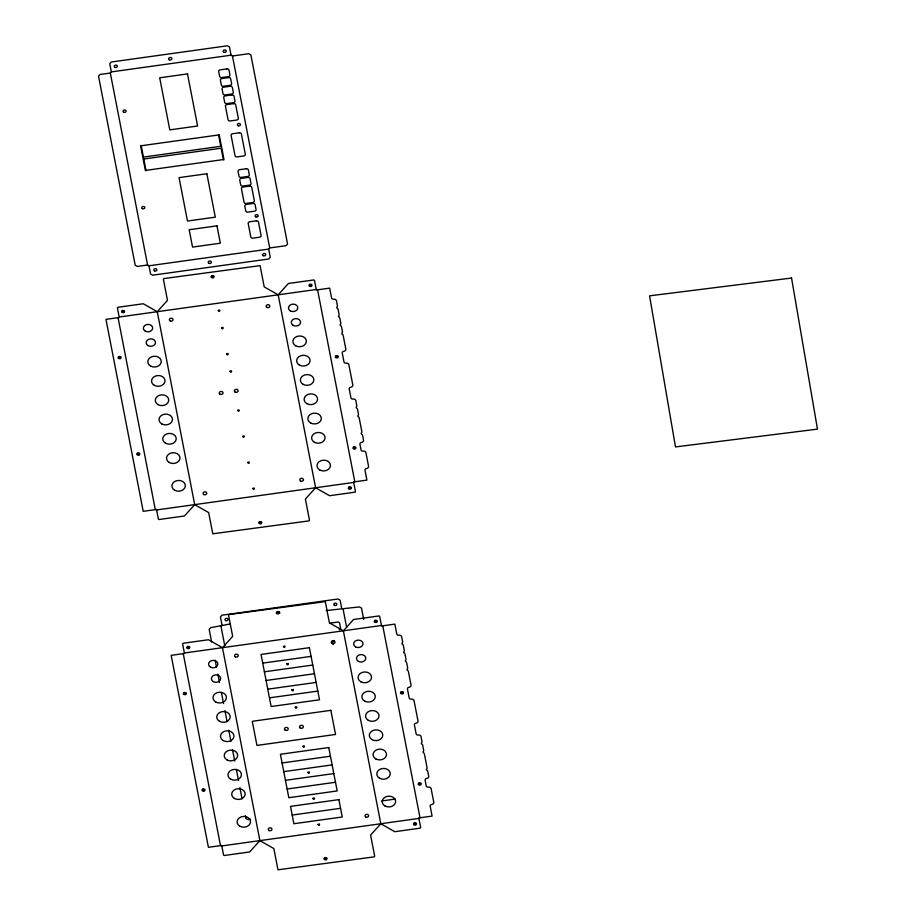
<?xml version="1.0" encoding="UTF-8"?>
<svg xmlns="http://www.w3.org/2000/svg" width="916" height="916" viewBox="0 0 916 916"><rect width="100%" height="100%" fill="white"/><g stroke="black" fill="none" stroke-linecap="round" stroke-linejoin="round"><path stroke-width="1.37" d="M110.332 73.04L111.351 71.906L231.061 55.189L232.458 55.99L248.774 53.712L250.869 54.903L287.555 243.977L286.032 245.671L269.705 247.95L268.686 249.083L148.976 265.8L147.579 264.999L137.308 266.442L135.213 265.239L98.527 76.177L100.05 74.471L110.332 73.04L147.579 264.999M315.608 487.759L305.394 499.094L309.505 520.311L309.001 520.883L212.775 533.81L208.665 512.594L194.696 504.636L157.266 311.703L167.479 300.368L163.369 279.151L163.872 278.579L260.098 265.64L264.209 286.868L278.178 294.826L315.608 487.759L329.577 495.716L354.973 492.167L355.477 491.606L353.61 481.953L366.904 480.099L364.992 470.206A1.832 1.466 -2.5 0 1 366.526 468.511A2.45 1.958 -2.5 0 0 368.564 466.244L365.942 452.733A2.45 1.958 -2.5 0 0 363.148 451.141A1.832 1.466 -2.5 0 1 361.053 449.951L359.931 444.168A1.832 1.466 -2.5 0 1 361.465 442.462A2.45 1.958 -2.5 0 0 363.515 440.195L362.576 435.375A2.45 1.958 -2.5 0 0 361.328 433.978L361.179 433.176A2.45 1.958 -2.5 0 0 361.831 431.516L359.209 418.017A2.45 1.958 -2.5 0 0 357.961 416.608L357.812 415.818A2.45 1.958 -2.5 0 0 358.454 414.158L357.526 409.326A2.45 1.958 -2.5 0 0 356.278 407.929L356.129 407.128A2.45 1.958 -2.5 0 0 356.771 405.467L355.832 400.647A2.45 1.958 -2.5 0 0 353.049 399.055A1.832 1.466 -2.5 0 1 350.954 397.865L349.214 388.934A1.832 1.466 -2.5 0 1 350.748 387.239A2.45 1.958 -2.5 0 0 352.797 384.972L348.87 364.717A2.45 1.958 -2.5 0 0 346.076 363.125A1.832 1.466 -2.5 0 1 343.981 361.923L342.252 353.004A1.832 1.466 -2.5 0 1 343.775 351.309A2.45 1.958 -2.5 0 0 345.824 349.042L343.202 335.531A2.45 1.958 -2.5 0 0 341.954 334.134L341.805 333.332A2.45 1.958 -2.5 0 0 342.458 331.672L341.519 326.852A2.45 1.958 -2.5 0 0 340.271 325.455L340.122 324.653A2.45 1.958 -2.5 0 0 340.775 322.993L339.836 318.173A2.45 1.958 -2.5 0 0 338.588 316.776L338.439 315.974A2.45 1.958 -2.5 0 0 339.08 314.314L338.153 309.494A2.45 1.958 -2.5 0 0 336.905 308.085L336.756 307.295A2.45 1.958 -2.5 0 0 337.397 305.635L336.47 300.803A2.45 1.958 -2.5 0 0 333.676 299.211A1.832 1.466 -2.5 0 1 331.581 298.021L329.657 288.128L316.364 289.994L314.486 280.342L313.787 279.941L288.391 283.491L278.178 294.826M194.696 504.636L184.482 515.971L159.086 519.509L158.388 519.12L156.522 509.468L143.217 511.323L105.97 319.363L119.275 317.509L117.397 307.856L117.912 307.295L143.297 303.746L157.266 311.703M211.619 641.967L209.169 629.372L210.703 627.666L230.454 623.922M380.804 823.747L370.591 835.071L374.701 856.3L374.197 856.861L277.972 869.799L273.861 848.582L259.892 840.625L222.462 647.692L232.675 636.357L228.553 615.14L229.069 614.567L325.295 601.629L329.405 622.857L343.374 630.815L380.804 823.747L394.773 831.705L420.158 828.156L420.673 827.595L418.795 817.942L432.1 816.087L430.188 806.195A1.832 1.466 -2.5 0 1 431.711 804.5A2.45 1.958 -2.5 0 0 433.76 802.233L431.138 788.722A2.45 1.958 -2.5 0 0 428.345 787.13A1.832 1.466 -2.5 0 1 426.249 785.939L425.127 780.157A1.832 1.466 -2.5 0 1 426.661 778.451A2.45 1.958 -2.5 0 0 428.711 776.184L427.772 771.364A2.45 1.958 -2.5 0 0 426.524 769.967L426.375 769.165A2.45 1.958 -2.5 0 0 427.016 767.505L424.406 753.994A2.45 1.958 -2.5 0 0 423.158 752.597L422.997 751.807A2.45 1.958 -2.5 0 0 423.65 750.135L422.711 745.315A2.45 1.958 -2.5 0 0 421.475 743.918L421.314 743.116A2.45 1.958 -2.5 0 0 421.967 741.456L421.028 736.636A2.45 1.958 -2.5 0 0 418.234 735.044A1.832 1.466 -2.5 0 1 416.139 733.853L414.41 724.922A1.832 1.466 -2.5 0 1 415.944 723.228A2.45 1.958 -2.5 0 0 417.994 720.961L414.055 700.706A2.45 1.958 -2.5 0 0 411.261 699.114A1.832 1.466 -2.5 0 1 409.177 697.912L407.437 688.992A1.832 1.466 -2.5 0 1 408.971 687.298A2.45 1.958 -2.5 0 0 411.021 685.031L408.399 671.52A2.45 1.958 -2.5 0 0 407.151 670.123L407.002 669.321A2.45 1.958 -2.5 0 0 407.643 667.661L406.715 662.841A2.45 1.958 -2.5 0 0 405.467 661.444L405.319 660.642A2.45 1.958 -2.5 0 0 405.96 658.982L405.032 654.161A2.45 1.958 -2.5 0 0 403.784 652.753L403.635 651.963A2.45 1.958 -2.5 0 0 404.277 650.303L403.338 645.471A2.45 1.958 -2.5 0 0 402.101 644.074L401.838 643.41A2.45 1.958 -2.5 0 0 402.593 641.612L401.655 636.792A2.45 1.958 -2.5 0 0 398.861 635.2A1.832 1.466 -2.5 0 1 396.777 634.009L394.853 624.117L381.548 625.972L379.682 616.331L378.984 615.93L353.587 619.479L343.374 630.815M259.892 840.625L249.667 851.96L224.283 855.498L223.584 855.097L221.706 845.457L208.413 847.311L171.166 655.352L184.459 653.486L182.593 643.845L183.097 643.272L208.493 639.734L222.462 647.692M141.213 145.758L218.592 134.961M145.976 170.353L223.367 159.556M119.172 317.016L316.26 289.502M156.613 509.949L353.702 482.434M326.222 610.548L359.427 606.907L361.522 608.098L363.698 619.308M184.368 653.005L381.457 625.491M262.709 663.127L311.074 656.371M264.392 671.806L312.757 665.062M266.075 680.485L314.44 673.741M267.758 689.175L316.123 682.42M269.441 697.855L317.818 691.099M282.082 762.971L330.447 756.215M283.765 771.65L332.13 764.894M285.449 780.329L333.813 773.585M287.132 789.008L335.496 782.264M250.526 819.27L247.95 819.637L245.866 818.435L245.316 815.641M381.72 800.962L395.323 799.061M292.193 815.057L340.557 808.301M221.809 845.937L418.898 818.423M317.566 289.822L354.813 481.782M382.762 625.811L420.009 817.77M343.111 609.186L346.637 627.403M341.714 608.384L340.122 600.186L338.027 598.995L221.947 615.197L220.412 616.903L222.004 625.101M232.458 55.99L269.705 247.95M231.061 55.189L229.469 46.991L227.374 45.8L111.294 62.002L109.76 63.708L111.351 71.906M268.686 249.083L270.277 257.293L268.743 258.988L152.663 275.189L150.567 273.999L148.976 265.8M333.195 644.498L332.726 642.093A1.832 1.466 -2.5 0 1 333.802 640.502M220.985 626.235L224.786 645.849M215.157 660.184L216.508 667.18M217.871 674.187L219.496 682.592M221.397 692.393L223.573 703.591M224.935 710.598L227.111 721.797M228.737 730.201L230.912 741.41M232.549 749.815L234.714 761.013M236.351 769.417L238.526 780.627M239.877 787.623L242.053 798.832M118.061 317.669L155.308 509.64M183.257 653.658L220.504 845.628M330.023 623.349A1.832 1.466 -2.5 0 1 330.894 623.029L337.546 622.101A1.832 1.466 -2.5 0 1 339.63 623.292L340.569 628.113A1.832 1.466 -2.5 0 1 339.275 629.773M279.987 612.964A1.592 1.271 -2.5 0 1 279.437 611.487M122.389 311.325L121.565 311.738A1.534 1.225 -2.5 0 0 122.172 312.528L122.641 312.001L123.305 312.734A1.534 1.225 -2.5 0 0 124.313 312.23L123.671 311.864L124.587 311.314A1.534 1.225 -2.5 0 0 123.981 310.524L123.511 311.039L122.847 310.318A1.534 1.225 -2.5 0 0 121.839 310.822L122.389 311.325M118.908 357.377L118.084 357.79A1.534 1.225 -2.5 0 0 118.691 358.591L119.16 358.064L119.824 358.786A1.534 1.225 -2.5 0 0 120.832 358.282L120.191 357.927L121.107 357.377A1.534 1.225 -2.5 0 0 120.5 356.587L120.03 357.103L119.366 356.381A1.534 1.225 -2.5 0 0 118.359 356.885L118.908 357.377M137.629 453.844L136.805 454.256A1.534 1.225 -2.5 0 0 137.411 455.046L138.43 454.622L138.545 455.252A1.534 1.225 -2.5 0 0 139.541 454.748L139.037 453.947L139.827 453.844A1.534 1.225 -2.5 0 0 139.221 453.042L138.202 453.466L138.076 452.848A1.534 1.225 -2.5 0 0 137.079 453.351L137.629 453.844M211.894 276.529L211.058 276.953A1.534 1.225 -2.5 0 0 211.665 277.743L212.684 277.319L212.81 277.937A1.534 1.225 -2.5 0 0 213.806 277.445L213.302 276.632L214.081 276.529A1.534 1.225 -2.5 0 0 213.474 275.739L212.455 276.163L212.34 275.533A1.534 1.225 -2.5 0 0 211.344 276.037L211.894 276.529M218.26 310.467C219.176 313.615 221.329 308.474 218.26 310.467M221.626 327.836C222.542 330.974 224.706 325.844 221.626 327.836M226.676 353.885C227.592 357.022 229.756 351.881 226.676 353.885M230.053 371.243C230.969 374.381 233.122 369.251 230.053 371.243M237.633 410.311C238.549 413.448 240.702 408.318 237.633 410.311M242.683 436.36C243.599 439.497 245.763 434.367 242.683 436.36M187.585 647.303L186.761 647.727A1.534 1.225 -2.5 0 0 187.368 648.517L188.387 648.093L188.501 648.711A1.534 1.225 -2.5 0 0 189.509 648.219L188.994 647.406L189.784 647.303A1.534 1.225 -2.5 0 0 189.177 646.513L188.158 646.936L188.032 646.307A1.534 1.225 -2.5 0 0 187.036 646.81L187.585 647.303M247.744 462.408C248.648 465.546 250.812 460.405 247.744 462.408M184.105 693.366L183.28 693.778A1.534 1.225 -2.5 0 0 183.887 694.568L184.906 694.145L185.021 694.775A1.534 1.225 -2.5 0 0 186.028 694.271L185.513 693.469L186.303 693.366A1.534 1.225 -2.5 0 0 185.696 692.565L184.677 692.988L184.551 692.37A1.534 1.225 -2.5 0 0 183.555 692.874L184.105 693.366M309.803 285.162L308.978 285.574A1.534 1.225 -2.5 0 0 309.585 286.365L310.055 285.838L310.73 286.571A1.534 1.225 -2.5 0 0 311.726 286.067L311.222 285.254L312.001 285.151A1.534 1.225 -2.5 0 0 311.394 284.361L310.925 284.876L310.261 284.155A1.534 1.225 -2.5 0 0 309.253 284.658L309.803 285.162M252.793 488.446C253.709 491.594 255.873 486.453 252.793 488.446M259.617 522.521L258.793 522.933A1.534 1.225 -2.5 0 0 259.4 523.723L260.419 523.299L260.533 523.929A1.534 1.225 -2.5 0 0 261.541 523.425L261.026 522.624L261.816 522.509A1.534 1.225 -2.5 0 0 261.209 521.719L260.19 522.143L260.064 521.513A1.534 1.225 -2.5 0 0 259.068 522.017L259.617 522.521M202.825 789.832L201.989 790.245A1.534 1.225 -2.5 0 0 202.608 791.035L203.615 790.611L203.741 791.241A1.534 1.225 -2.5 0 0 204.737 790.737L204.234 789.935L205.012 789.821A1.534 1.225 -2.5 0 0 204.405 789.031L203.398 789.455L203.272 788.836A1.534 1.225 -2.5 0 0 202.276 789.329L202.825 789.832M336.08 356.542L335.256 356.954A1.534 1.225 -2.5 0 0 335.863 357.744L336.332 357.229L336.996 357.95A1.534 1.225 -2.5 0 0 337.993 357.446L337.489 356.645L338.279 356.53A1.534 1.225 -2.5 0 0 337.66 355.74L337.191 356.267L336.527 355.534A1.534 1.225 -2.5 0 0 335.531 356.038L336.08 356.542M277.079 612.518L276.254 612.93A1.534 1.225 -2.5 0 0 276.861 613.72L277.88 613.308L278.006 613.926A1.534 1.225 -2.5 0 0 279.002 613.422L278.487 612.621L279.277 612.518A1.534 1.225 -2.5 0 0 278.67 611.716L278.201 612.243L277.537 611.522A1.534 1.225 -2.5 0 0 276.529 612.025L277.079 612.518M283.456 646.456C284.361 649.604 286.525 644.463 283.456 646.456M286.822 663.825C287.739 666.962 289.891 661.833 286.822 663.825M353.771 447.706L352.935 448.119A1.534 1.225 -2.5 0 0 353.542 448.909L354.561 448.485L354.687 449.103A1.534 1.225 -2.5 0 0 355.683 448.611L355.179 447.798L355.958 447.695A1.534 1.225 -2.5 0 0 355.351 446.905L354.343 447.329L354.217 446.699A1.534 1.225 -2.5 0 0 353.221 447.203L353.771 447.706M349.111 487.736L348.286 488.148A1.534 1.225 -2.5 0 0 348.893 488.938L349.912 488.514L350.038 489.144A1.534 1.225 -2.5 0 0 351.034 488.64L350.53 487.839L351.309 487.724A1.534 1.225 -2.5 0 0 350.702 486.934L349.683 487.358L349.569 486.728A1.534 1.225 -2.5 0 0 348.561 487.232L349.111 487.736M291.872 689.862C292.788 693.011 294.952 687.87 291.872 689.862M295.25 707.232C296.154 710.369 298.318 705.24 295.25 707.232M302.83 746.3C303.734 749.437 305.898 744.307 302.83 746.3M307.879 772.348C308.795 775.486 310.959 770.356 307.879 772.348M312.929 798.386C313.845 801.534 316.009 796.393 312.929 798.386M374.999 621.14L374.175 621.563A1.534 1.225 -2.5 0 0 374.781 622.353L375.8 621.93L375.915 622.548A1.534 1.225 -2.5 0 0 376.923 622.056L376.407 621.243L377.197 621.14A1.534 1.225 -2.5 0 0 376.59 620.35L375.571 620.773L375.457 620.143A1.534 1.225 -2.5 0 0 374.449 620.647L374.999 621.14M317.989 824.434C318.905 827.572 321.058 822.442 317.989 824.434M324.814 858.51L323.989 858.922A1.534 1.225 -2.5 0 0 324.596 859.712L325.604 859.288L325.73 859.918A1.534 1.225 -2.5 0 0 326.726 859.414L326.222 858.613L327.012 858.498A1.534 1.225 -2.5 0 0 326.405 857.708L325.386 858.132L325.26 857.502A1.534 1.225 -2.5 0 0 324.264 858.006L324.814 858.51M401.277 692.53L400.441 692.943A1.534 1.225 -2.5 0 0 401.048 693.733L402.067 693.309L402.193 693.939A1.534 1.225 -2.5 0 0 403.189 693.435L402.685 692.633L403.464 692.519A1.534 1.225 -2.5 0 0 402.857 691.729L401.849 692.153L401.723 691.523A1.534 1.225 -2.5 0 0 400.727 692.027L401.277 692.53M418.955 783.684L418.131 784.096A1.534 1.225 -2.5 0 0 418.738 784.898L419.757 784.474L419.883 785.092A1.534 1.225 -2.5 0 0 420.879 784.588L420.375 783.787L421.154 783.684A1.534 1.225 -2.5 0 0 420.547 782.894L419.528 783.306L419.413 782.688A1.534 1.225 -2.5 0 0 418.406 783.191L418.955 783.684M414.307 823.724L413.482 824.137A1.534 1.225 -2.5 0 0 414.089 824.927L415.108 824.503L415.223 825.133A1.534 1.225 -2.5 0 0 416.23 824.629L415.715 823.827L416.505 823.713A1.534 1.225 -2.5 0 0 415.898 822.923L414.879 823.347L414.765 822.717A1.534 1.225 -2.5 0 0 413.757 823.221L414.307 823.724M144.385 158.937L143.881 159.51L146.033 170.605L145.426 170.685L140.56 145.598L141.167 145.518L143.32 156.613L144.018 157.014L220.184 146.377L220.699 145.804L218.546 134.721L219.153 134.629L224.019 159.716L223.412 159.796L221.26 148.701L220.561 148.3L144.385 158.937M187.494 73.91L159.693 77.791L169.792 129.877L197.604 125.996L187.494 73.91M226.893 68.906L220.241 69.834A1.832 1.466 -2.5 0 0 218.706 71.528L219.645 76.36A1.832 1.466 -2.5 0 0 221.741 77.551L228.382 76.623A1.832 1.466 -2.5 0 0 229.916 74.917L228.989 70.097A1.832 1.466 -2.5 0 0 226.893 68.906M228.576 77.585L221.924 78.513A1.832 1.466 -2.5 0 0 220.39 80.219L221.329 85.039A1.832 1.466 -2.5 0 0 223.424 86.23L230.076 85.302A1.832 1.466 -2.5 0 0 231.599 83.596L230.672 78.776A1.832 1.466 -2.5 0 0 228.576 77.585M230.26 86.264L223.607 87.192A1.832 1.466 -2.5 0 0 222.073 88.898L223.012 93.718A1.832 1.466 -2.5 0 0 225.107 94.909L231.759 93.982A1.832 1.466 -2.5 0 0 233.294 92.287L232.355 87.455A1.832 1.466 -2.5 0 0 230.26 86.264M231.943 94.943L225.29 95.882A1.832 1.466 -2.5 0 0 223.756 97.577L224.695 102.397A1.832 1.466 -2.5 0 0 226.79 103.6L233.443 102.661A1.832 1.466 -2.5 0 0 234.977 100.966L234.038 96.146A1.832 1.466 -2.5 0 0 231.943 94.943M233.626 103.634L226.973 104.561A1.832 1.466 -2.5 0 0 225.439 106.256L228.061 119.767A1.832 1.466 -2.5 0 0 230.156 120.958L236.809 120.03A1.832 1.466 -2.5 0 0 238.343 118.324L235.721 104.825A1.832 1.466 -2.5 0 0 233.626 103.634M239.294 132.809L232.641 133.736A1.832 1.466 -2.5 0 0 231.107 135.442L235.034 155.697A1.832 1.466 -2.5 0 0 237.13 156.888L243.782 155.96A1.832 1.466 -2.5 0 0 245.316 154.266L241.389 134.011A1.832 1.466 -2.5 0 0 239.294 132.809M206.867 173.742L179.055 177.635L187.482 221.042L215.294 217.161L206.867 173.742M246.267 168.75L239.614 169.678A1.832 1.466 -2.5 0 0 238.08 171.372L239.019 176.193A1.832 1.466 -2.5 0 0 241.114 177.395L247.755 176.467A1.832 1.466 -2.5 0 0 249.289 174.761L248.351 169.941A1.832 1.466 -2.5 0 0 246.267 168.75M247.95 177.429L241.297 178.357A1.832 1.466 -2.5 0 0 239.763 180.051L240.702 184.883A1.832 1.466 -2.5 0 0 242.797 186.074L249.438 185.147A1.832 1.466 -2.5 0 0 250.973 183.44L250.045 178.62A1.832 1.466 -2.5 0 0 247.95 177.429M249.633 186.108L242.98 187.036A1.832 1.466 -2.5 0 0 241.446 188.742L244.068 202.241A1.832 1.466 -2.5 0 0 246.164 203.432L252.816 202.505A1.832 1.466 -2.5 0 0 254.35 200.81L251.728 187.299A1.832 1.466 -2.5 0 0 249.633 186.108M252.999 203.466L246.347 204.405A1.832 1.466 -2.5 0 0 244.812 206.1L245.751 210.92A1.832 1.466 -2.5 0 0 247.847 212.123L254.499 211.184A1.832 1.466 -2.5 0 0 256.033 209.489L255.095 204.669A1.832 1.466 -2.5 0 0 252.999 203.466M216.977 225.84L189.165 229.721L192.543 247.08L220.344 243.198L216.977 225.84M256.365 220.836L249.725 221.764A1.832 1.466 -2.5 0 0 248.19 223.47L250.801 236.969A1.832 1.466 -2.5 0 0 252.896 238.16L259.549 237.233A1.832 1.466 -2.5 0 0 261.083 235.538L258.461 222.027A1.832 1.466 -2.5 0 0 256.365 220.836M309.39 647.692L261.026 654.448L271.136 706.534L319.501 699.778L309.39 647.692M330.859 710.335L252.266 721.304L256.949 745.418L335.542 734.449L330.859 710.335M328.764 747.536L280.399 754.28L288.815 797.699L337.191 790.943L328.764 747.536M338.874 799.622L290.509 806.378L293.876 823.736L342.24 816.992L338.874 799.622M791.55 278.04L649.57 295.834L675.493 446.916L817.473 429.123L791.55 278.04M220.035 394.189A1.901 1.511 -2.5 0 0 223.035 393.079A1.901 1.511 -2.5 0 0 220.39 391.567A1.901 1.511 -2.5 0 0 220.035 394.189M235.149 392.082A1.901 1.511 -2.5 0 0 238.149 390.972A1.901 1.511 -2.5 0 0 235.504 389.46A1.901 1.511 -2.5 0 0 235.149 392.082M174.658 490.232A6.733 5.381 -2.5 0 0 185.318 486.304A6.733 5.381 -2.5 0 0 175.918 480.934A6.733 5.381 -2.5 0 0 174.658 490.232M154.3 385.327A6.733 5.381 -2.5 0 0 164.96 381.388A6.733 5.381 -2.5 0 0 155.56 376.029A6.733 5.381 -2.5 0 0 154.3 385.327M161.789 423.913A6.733 5.381 -2.5 0 0 172.448 419.975A6.733 5.381 -2.5 0 0 163.048 414.616A6.733 5.381 -2.5 0 0 161.789 423.913M158.044 404.62A6.733 5.381 -2.5 0 0 168.704 400.681A6.733 5.381 -2.5 0 0 159.304 395.323A6.733 5.381 -2.5 0 0 158.044 404.62M165.533 443.207A6.733 5.381 -2.5 0 0 176.193 439.268A6.733 5.381 -2.5 0 0 166.792 433.909A6.733 5.381 -2.5 0 0 165.533 443.207M169.277 462.5A6.733 5.381 -2.5 0 0 179.937 458.561A6.733 5.381 -2.5 0 0 170.536 453.202A6.733 5.381 -2.5 0 0 169.277 462.5M150.556 366.034A6.733 5.381 -2.5 0 0 161.216 362.106A6.733 5.381 -2.5 0 0 151.816 356.736A6.733 5.381 -2.5 0 0 150.556 366.034M145.278 331.145A4.649 3.721 -2.5 0 0 152.651 328.432A4.649 3.721 -2.5 0 0 146.148 324.733A4.649 3.721 -2.5 0 0 145.278 331.145M148.083 345.618A4.649 3.721 -2.5 0 0 155.457 342.905A4.649 3.721 -2.5 0 0 148.953 339.195A4.649 3.721 -2.5 0 0 148.083 345.618M203.833 494.503A1.832 1.466 -2.5 0 0 206.741 493.426A1.832 1.466 -2.5 0 0 204.176 491.972A1.832 1.466 -2.5 0 0 203.833 494.503M266.877 307.364A1.832 1.466 -2.5 0 0 269.785 306.288A1.832 1.466 -2.5 0 0 267.22 304.822A1.832 1.466 -2.5 0 0 266.877 307.364M170.147 320.863A1.832 1.466 -2.5 0 0 173.055 319.787A1.832 1.466 -2.5 0 0 170.49 318.333A1.832 1.466 -2.5 0 0 170.147 320.863M300.562 481.003A1.832 1.466 -2.5 0 0 303.471 479.927A1.832 1.466 -2.5 0 0 300.906 478.461A1.832 1.466 -2.5 0 0 300.562 481.003M303.139 384.365A6.733 5.381 -2.5 0 0 313.799 380.426A6.733 5.381 -2.5 0 0 304.398 375.068A6.733 5.381 -2.5 0 0 303.139 384.365M306.883 403.658A6.733 5.381 -2.5 0 0 317.543 399.72A6.733 5.381 -2.5 0 0 308.142 394.361A6.733 5.381 -2.5 0 0 306.883 403.658M310.627 422.952A6.733 5.381 -2.5 0 0 321.287 419.013A6.733 5.381 -2.5 0 0 311.887 413.654A6.733 5.381 -2.5 0 0 310.627 422.952M295.65 345.779A6.733 5.381 -2.5 0 0 306.322 341.84A6.733 5.381 -2.5 0 0 296.91 336.481A6.733 5.381 -2.5 0 0 295.65 345.779M299.395 365.072A6.733 5.381 -2.5 0 0 310.066 361.133A6.733 5.381 -2.5 0 0 300.654 355.774A6.733 5.381 -2.5 0 0 299.395 365.072M314.371 442.245A6.733 5.381 -2.5 0 0 325.031 438.306A6.733 5.381 -2.5 0 0 315.631 432.947A6.733 5.381 -2.5 0 0 314.371 442.245M290.372 310.89A4.649 3.721 -2.5 0 0 297.746 308.177A4.649 3.721 -2.5 0 0 291.242 304.467A4.649 3.721 -2.5 0 0 290.372 310.89M319.753 469.977A6.733 5.381 -2.5 0 0 330.413 466.049A6.733 5.381 -2.5 0 0 321.012 460.679A6.733 5.381 -2.5 0 0 319.753 469.977M293.189 325.363A4.649 3.721 -2.5 0 0 300.551 322.65A4.649 3.721 -2.5 0 0 294.059 318.94A4.649 3.721 -2.5 0 0 293.189 325.363M154.449 270.861A1.534 1.225 -2.5 0 0 156.876 269.968A1.534 1.225 -2.5 0 0 154.735 268.754A1.534 1.225 -2.5 0 0 154.449 270.861M114.958 67.326A1.534 1.225 -2.5 0 0 117.385 66.433A1.534 1.225 -2.5 0 0 115.244 65.208A1.534 1.225 -2.5 0 0 114.958 67.326M223.779 52.132A1.534 1.225 -2.5 0 0 226.206 51.239A1.534 1.225 -2.5 0 0 224.065 50.025A1.534 1.225 -2.5 0 0 223.779 52.132M263.27 255.667A1.534 1.225 -2.5 0 0 265.697 254.774A1.534 1.225 -2.5 0 0 263.556 253.56A1.534 1.225 -2.5 0 0 263.27 255.667M123.66 112.176A1.534 1.225 -2.5 0 0 126.087 111.283A1.534 1.225 -2.5 0 0 123.946 110.069A1.534 1.225 -2.5 0 0 123.66 112.176M238.046 125.687A1.534 1.225 -2.5 0 0 240.473 124.794A1.534 1.225 -2.5 0 0 238.332 123.568A1.534 1.225 -2.5 0 0 238.046 125.687M142.381 208.642A1.534 1.225 -2.5 0 0 144.797 207.749A1.534 1.225 -2.5 0 0 142.667 206.535A1.534 1.225 -2.5 0 0 142.381 208.642M255.736 216.84A1.534 1.225 -2.5 0 0 258.163 215.947A1.534 1.225 -2.5 0 0 256.022 214.733A1.534 1.225 -2.5 0 0 255.736 216.84M208.825 263.304A1.592 1.271 -2.5 0 0 211.344 262.377A1.592 1.271 -2.5 0 0 209.123 261.117A1.592 1.271 -2.5 0 0 208.825 263.304M169.334 59.769A1.592 1.271 -2.5 0 0 171.853 58.842A1.592 1.271 -2.5 0 0 169.632 57.571A1.592 1.271 -2.5 0 0 169.334 59.769M368.335 720.354A6.733 5.381 -2.5 0 0 378.995 716.415A6.733 5.381 -2.5 0 0 369.595 711.056A6.733 5.381 -2.5 0 0 368.335 720.354M372.079 739.647A6.733 5.381 -2.5 0 0 382.739 735.708A6.733 5.381 -2.5 0 0 373.339 730.35A6.733 5.381 -2.5 0 0 372.079 739.647M375.823 758.94A6.733 5.381 -2.5 0 0 386.483 755.002A6.733 5.381 -2.5 0 0 377.083 749.643A6.733 5.381 -2.5 0 0 375.823 758.94M360.847 681.767A6.733 5.381 -2.5 0 0 371.507 677.829A6.733 5.381 -2.5 0 0 362.106 672.47A6.733 5.381 -2.5 0 0 360.847 681.767M364.591 701.061A6.733 5.381 -2.5 0 0 375.251 697.122A6.733 5.381 -2.5 0 0 365.85 691.763A6.733 5.381 -2.5 0 0 364.591 701.061M379.567 778.234A6.733 5.381 -2.5 0 0 390.227 774.295A6.733 5.381 -2.5 0 0 380.827 768.936A6.733 5.381 -2.5 0 0 379.567 778.234M355.568 646.879A4.649 3.721 -2.5 0 0 362.942 644.166A4.649 3.721 -2.5 0 0 356.439 640.456A4.649 3.721 -2.5 0 0 355.568 646.879M384.949 805.966A6.733 5.381 -2.5 0 0 395.609 802.027A6.733 5.381 -2.5 0 0 386.209 796.668A6.733 5.381 -2.5 0 0 384.949 805.966M358.374 661.352A4.649 3.721 -2.5 0 0 365.747 658.638A4.649 3.721 -2.5 0 0 359.244 654.929A4.649 3.721 -2.5 0 0 358.374 661.352M223.241 740.609A6.733 5.381 -2.5 0 0 233.901 736.67A6.733 5.381 -2.5 0 0 224.5 731.312A6.733 5.381 -2.5 0 0 223.241 740.609M226.985 759.902A6.733 5.381 -2.5 0 0 237.645 755.963A6.733 5.381 -2.5 0 0 228.244 750.605A6.733 5.381 -2.5 0 0 226.985 759.902M215.752 702.022A6.733 5.381 -2.5 0 0 226.412 698.084A6.733 5.381 -2.5 0 0 217.012 692.725A6.733 5.381 -2.5 0 0 215.752 702.022M230.729 779.195A6.733 5.381 -2.5 0 0 241.389 775.257A6.733 5.381 -2.5 0 0 231.988 769.898A6.733 5.381 -2.5 0 0 230.729 779.195M234.473 798.489A6.733 5.381 -2.5 0 0 245.133 794.55A6.733 5.381 -2.5 0 0 235.721 789.191A6.733 5.381 -2.5 0 0 234.473 798.489M365.759 816.98A1.832 1.466 -2.5 0 0 368.667 815.916A1.832 1.466 -2.5 0 0 366.102 814.45A1.832 1.466 -2.5 0 0 365.759 816.98M269.029 830.491A1.832 1.466 -2.5 0 0 271.938 829.415A1.832 1.466 -2.5 0 0 269.373 827.95A1.832 1.466 -2.5 0 0 269.029 830.491M235.332 656.852A1.832 1.466 -2.5 0 0 238.24 655.776A1.832 1.466 -2.5 0 0 235.675 654.322A1.832 1.466 -2.5 0 0 235.332 656.852M332.073 643.353A1.832 1.466 -2.5 0 0 334.981 642.276A1.832 1.466 -2.5 0 0 332.405 640.811A1.832 1.466 -2.5 0 0 332.073 643.353M219.496 721.316A6.733 5.381 -2.5 0 0 230.156 717.377A6.733 5.381 -2.5 0 0 220.756 712.018A6.733 5.381 -2.5 0 0 219.496 721.316M300.334 728.071A1.901 1.511 -2.5 0 0 303.345 726.961A1.901 1.511 -2.5 0 0 300.688 725.449A1.901 1.511 -2.5 0 0 300.334 728.071M285.219 730.178A1.901 1.511 -2.5 0 0 288.231 729.067A1.901 1.511 -2.5 0 0 285.574 727.556A1.901 1.511 -2.5 0 0 285.219 730.178M239.855 826.221A6.733 5.381 -2.5 0 0 250.515 822.282A6.733 5.381 -2.5 0 0 241.103 816.923A6.733 5.381 -2.5 0 0 239.855 826.221M210.474 667.134A4.649 3.721 -2.5 0 0 217.848 664.421A4.649 3.721 -2.5 0 0 211.344 660.711A4.649 3.721 -2.5 0 0 210.474 667.134M213.279 681.607A4.649 3.721 -2.5 0 0 220.653 678.893A4.649 3.721 -2.5 0 0 214.149 675.184A4.649 3.721 -2.5 0 0 213.279 681.607M225.611 620.521A1.534 1.225 -2.5 0 0 228.027 619.628A1.534 1.225 -2.5 0 0 225.897 618.403A1.534 1.225 -2.5 0 0 225.611 620.521M334.432 605.327A1.534 1.225 -2.5 0 0 336.859 604.434A1.534 1.225 -2.5 0 0 334.718 603.209A1.534 1.225 -2.5 0 0 334.432 605.327"/></g></svg>
